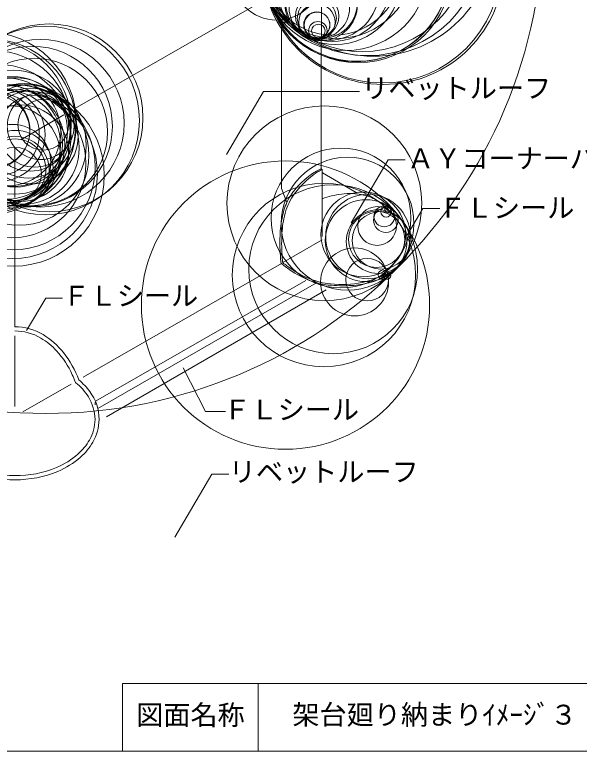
# Model space of a CAD drawing. Units: millimetres on the paper, with parts at other scales. Extents: x -135 to 135, y -94 to 109.
# Drawn here: x -0.9 to 82.3, y -88 to 20.6 of the extents above; entities that cross this region are included whole.
import ezdxf
from ezdxf.enums import TextEntityAlignment as Align

# ---------------------------------------------------------------- set-up
doc = ezdxf.new("R2010")
doc.units = ezdxf.units.MM
for name, color, linetype, lineweight in [('0-1_文字', 7, 'Continuous', 18), ('D-0', 7, 'Continuous', 18), ('E-0', 7, 'Continuous', 18), ('F-F', 7, 'Continuous', 18)]:
    doc.layers.add(name, color=color, linetype=linetype, lineweight=lineweight)
doc.layers.add('E-E', color=7, linetype='Continuous')
doc.layers.add('F-0', color=7, linetype='Continuous')
doc.styles.add('ＭＳ ゴシック', font='')
doc.styles.get('ＭＳ ゴシック').set_extended_font_data('MS Gothic')

# ---------------------------------------------------------------- blocks, each defined once
blk = doc.blocks.new('AIGNBL02030048')
at = {"layer": '0-1_文字'}
for centre, radius in [((354.259, 115.665), 13.852), ((344.759, 114.838), 13.546), ((353.691, 115.293), 13.9), ((345.038, 114.688), 12.484), ((345.45, 114.499), 12.779), ((352.982, 114.867), 12.346), ((351.79, 114.398), 11.811), ((346.12, 114.241), 11.331), ((352.056, 113.605), 10.839), ((346.815, 112.845), 10.684), ((348.96, 113.54), 9.145), ((348.904, 113.641), 8.091), ((349.007, 107.191), 13.39), ((348.881, 108.392), 12.19), ((347.509, 111.844), 8.719), ((348.021, 113.581), 7.957), ((349.317, 113.52), 8.055), ((350.634, 111.606), 9.114), ((351.224, 113.67), 6.879), ((348.945, 107.39), 12.451), ((348.77, 108.914), 10.93), ((347.889, 111.755), 8.688), ((349.832, 110.159), 10.313), ((346.774, 113.171), 6.891), ((347.914, 111.687), 8.03), ((345.757, 113.835), 5.681), ((350.392, 111.256), 8.327), ((351.493, 112.968), 7.051), ((351.455, 113.715), 5.91), ((346.744, 113.265), 6.068), ((346.119, 113.711), 5.307), ((352.165, 113.702), 5.306), ((353.021, 114.449), 4.924), ((353.41, 114.653), 3.742), ((348.527, 110.041), 7.401), ((350.038, 110.47), 7.113), ((348.901, 109.074), 5.62), ((349.317, 108.273), 5.534), ((349.2, 107.843), 5.103), ((349.247, 108.02), 4.54), ((349.21, 107.396), 3.916)]:
    blk.add_circle(centre, radius, dxfattribs=at)
blk = doc.blocks.new('AIGNBL02020047')
at = {"layer": '0-1_文字'}
blk.add_blockref('AIGNBL02030048', (0, 0), dxfattribs=at)
blk = doc.blocks.new('AIGNBL0202003C')
at = {"layer": '0-1_文字'}
for p, q in [((404.24, 102.08), (403.78, 102.34)), ((404.52, 102.42), (404.98, 102.08))]:
    blk.add_line(p, q, dxfattribs=at)
blk.add_lwpolyline([(404.28, 92.2), (403.94, 92.34), (403.94, 92.7), (403.72, 92.82)], dxfattribs=at)
for centre, radius in [((353.76, 145.515), 73.435), ((394.853, 103.068), 14.355), ((397.311, 100.897), 10.311), ((398.277, 100.059), 9.797), ((389.126, 88.059), 21.254), ((394.799, 92.489), 13.517), ((396.162, 93.348), 12.451), ((400.592, 98.491), 6.244), ((401.298, 98.172), 6.237), ((401.01, 97.559), 6.03), ((402.782, 97.433), 4.69), ((402.635, 99.722), 2.852), ((403.924, 100.595), 1.822), ((403.694, 101.134), 1.528), ((403.973, 101.81), 0.797), ((404.217, 102.183), 0.464), ((404.061, 102.402), 0.199), ((402.56, 97.747), 4.144), ((403.205, 97.604), 4.249), ((399.32, 91.478), 5.013), ((401.165, 91.811), 3.142), ((403.488, 92.526), 0.715), ((404.088, 92.412), 0.549), ((404.097, 92.422), 0.548), ((403.895, 92.718), 0.268), ((403.974, 92.659), 0.282), ((403.961, 92.736), 0.201), ((403.987, 92.775), 0.167)]:
    blk.add_circle(centre, radius, dxfattribs=at)
blk = doc.blocks.new('AIGNBL0203003E')
at = {"layer": '0-1_文字'}
for p, q in [((387.12, 142.48), (393.78, 138.52)), ((393.04, 136.84), (387.5, 133.86)), ((394.44, 136.66), (394.44, 127.6))]:
    blk.add_line(p, q, dxfattribs=at)
for centre, radius in [((402.043, 142.687), 17.938), ((400.452, 141.182), 15.758), ((403.426, 138.24), 17.434), ((399.697, 137.727), 13.719), ((396.166, 138.026), 10.175), ((392.731, 139.192), 6.601), ((396.039, 135.529), 8.586), ((387.833, 136.676), 6.607), ((388.764, 140.895), 2.284), ((390.479, 136.932), 3.949), ((392.088, 137.236), 2.312), ((393.025, 137.581), 1.313), ((393.504, 137.871), 0.753), ((393.715, 138.08), 0.457), ((393.788, 138.239), 0.281), ((394.435, 132.619), 5.264), ((393.805, 130.659), 3.206), ((393.738, 129.377), 1.923), ((393.977, 128.478), 0.993)]:
    blk.add_circle(centre, radius, dxfattribs=at)
blk = doc.blocks.new('AIGNBL0203003F')
at = {"layer": '0-1_文字'}
for p, q in [((387.1, 142.5), (386.9, 142.62)), ((394.46, 127.26), (394.46, 127.58))]:
    blk.add_line(p, q, dxfattribs=at)
for centre, radius in [((402.043, 142.687), 17.938), ((401.208, 141.925), 17.082), ((400.452, 141.182), 15.758), ((403.532, 138.402), 17.813), ((403.426, 138.24), 17.434), ((399.549, 137.755), 13.809), ((399.816, 137.65), 13.844), ((396.609, 138.976), 11.618), ((397.993, 137.855), 12.249), ((396.166, 138.026), 10.175), ((392.624, 139.299), 6.714), ((393.005, 139.137), 6.873), ((396.523, 136.15), 9.646), ((389.867, 140.407), 3.743), ((389.126, 140.77), 2.664), ((388.452, 141.171), 2.135), ((387.467, 141.938), 0.887), ((395.455, 134.612), 7.507), ((394.406, 132.392), 5.332), ((394.114, 131.867), 4.452), ((393.749, 130.339), 2.882), ((393.769, 129.798), 2.664), ((393.79, 129.357), 1.899), ((393.903, 128.506), 1.364)]:
    blk.add_circle(centre, radius, dxfattribs=at)
blk = doc.blocks.new('AIGNBL0202003D')
at = {"layer": '0-1_文字'}
for name in ['AIGNBL0203003E', 'AIGNBL0203003F']:
    blk.add_blockref(name, (0, 0), dxfattribs=at)

msp = doc.modelspace()

# ---------------------------------------------------------------- linework, layer by layer
at = {"layer": 'D-0'}
for p, q in [((35.434, 22.478), (7.955, 6.786)), ((44.29, 16.847), (44.29, -2.213)), ((6.334, 5.818), (-0.006, 2.158)), ((-0.866, 0.898), (-0.866, -6.382)), ((44.414, -12.101), (44.414, -2.202)), ((49.454, -5.622), (44.454, -2.742)), ((-0.866, -8.16), (-0.866, -25.403)), ((38.634, -15.942), (44.414, -12.622)), ((9.174, -32.862), (38.408, -16.071)), ((42.014, -18.582), (10.983, -36.402)), ((11.354, -37.482), (43.574, -18.962)), ((12.634, -38.702), (45.034, -19.982)), ((-0.866, -26.762), (-0.866, -37.182)), ((0.274, -37.942), (7.434, -33.862)), ((10.954, -36.542), (10.954, -36.942)), ((11.333, -37.454), (11.354, -37.482))]:
    msp.add_line(p, q, dxfattribs=at)
for points in [[(39.114, 19.718), (38.414, 18.638), (38.414, -5.042), (39.214, -7.082)], [(30.154, -37.918), (27.245, -37.918), (23.948, -31.47)], [(8.014, -33.542), (8.034, -33.622), (8.094, -33.662)]]:
    msp.add_lwpolyline(points, dxfattribs=at)
for centre, radius, start, end in [((49.826, -12.979), 12.225, 117.28085, 143.947), ((50.465, -13.061), 12.44, 122.29856, 147.90717), ((48.272, -9.573), 8.32, 117.62252, 122.36295), ((46.431, -10.276), 7.892, 145.30347, 156.12364), ((48.409, -11.568), 9.906, 148.9065, 158.15588), ((48.833, -18.774), 13.006, 96.8853, 109.86358), ((48.54, -15.957), 10.175, 87.86063, 97.14869), ((48.72, -13.587), 7.8, 69.57125, 88.52628), ((49.482, -11.803), 5.862, 48.47224, 70.46156), ((49.572, -11.455), 11.243, 157.11064, 169.69572), ((51.196, -9.878), 3.285, 41.02463, 48.6021), ((49.285, -11.507), 10.704, 160.20143, 169.16822), ((55.763, -12.746), 17.566, 169.16373, 178.90273), ((55.15, -12.695), 16.687, 168.94563, 178.80634), ((61.011, -13.058), 22.82, 178.37351, 186.85628), ((62.233, -13.105), 23.778, 178.17561, 186.22167), ((38.39, -15.822), 0.0537, 131.25152, 186.00723), ((38.865, -15.799), 0.529, 183.07949, 207.24943), ((38.782, -15.872), 0.423, 203.5906, 255.20681), ((38.827, -15.732), 0.259, 178.66749, 202.70234), ((38.62, -15.727), 0.0514, 119.58679, 179.25476), ((39.528, -15.503), 0.996, 199.26074, 206.12685), ((39.022, -15.772), 0.423, 203.5906, 255.20681), ((46.789, -6.628), 12.611, 229.95107, 237.49672), ((45.111, -8.819), 9.623, 229.91636, 234.27879), ((47.771, -5.188), 14.124, 234.11911, 254.92135), ((47.893, -5.134), 14.465, 236.98935, 250.79443), ((47.986, -7.551), 11.582, 281.72017, 296.88116), ((49.145, -10.434), 8.782, 284.67434, 294.01914), ((50.83, -14.242), 4.619, 294.15825, 310.19421), ((51.164, -13.977), 4.415, 297.79419, 305.1898), ((46.298, -9.37), 9.941, 251.44437, 264.32304), ((46.748, -8.394), 10.764, 255.73931, 264.16922), ((47.508, 3.39), 22.758, 264.46742, 273.22391), ((47.292, -3.282), 15.905, 264.09074, 281.04336), ((47.882, -5.016), 14.345, 273.62364, 284.07539), ((-1.036, -33.933), 8.533, 59.73454, 89.12371), ((-0.925, -33.575), 7.553, 59.21837, 89.85331), ((-1.898, -35.439), 9.653, 42.0316, 59.92142), ((-2.699, -36.369), 11.476, 38.59612, 58.69286), ((-4.289, -37.746), 12.974, 23.91015, 42.53122), ((-6.164, -38.888), 15.757, 20.92104, 37.89646), ((-7.266, -39.33), 16.34, 20.74675, 24.75521), ((2.846, -40.233), 9.01, 35.72341, 50.68382), ((2.609, -40.427), 8.709, 32.40037, 50.96156), ((4.387, -39.194), 6.548, 0.9843, 31.6341), ((4.622, -39.108), 6.913, 0.21776, 36.75248), ((4.874, -39.068), 6.06, 329.84731, 359.86657), ((4.563, -38.981), 6.972, 330.25208, 359.16839), ((3.24, -38.212), 7.903, 310.87506, 330.432), ((2.658, -37.747), 9.239, 311.6207, 329.4743), ((1.053, -35.9), 11.084, 292.23068, 311.60423), ((0.442, -34.979), 12.781, 292.98057, 310.80319), ((-0.877, -31.206), 16.156, 247.75889, 270.03883), ((-0.666, -32.237), 15.126, 269.24339, 293.00848), ((-1.027, -32.076), 15.907, 248.77714, 270.58251), ((-0.857, -31.361), 16.621, 269.97109, 292.23559)]:
    msp.add_arc(centre, radius, start, end, dxfattribs=at)
at = {"layer": 'E-0'}
for p, q in [((30.335, -0.028), (35.789, 9.278)), ((35.789, 9.278), (49.938, 9.278)), ((48.71, -10.102), (54.164, -0.796)), ((54.164, -0.796), (56.648, -0.796)), ((56.973, -11.905), (59.283, -7.964)), ((59.283, -7.964), (61.767, -7.964)), ((0.854, -25.973), (3.661, -21.184)), ((3.661, -21.184), (6.145, -21.184)), ((22.72, -56.444), (28.174, -47.138)), ((28.174, -47.138), (30.658, -47.138))]:
    msp.add_line(p, q, dxfattribs=at)
at = {"layer": 'F-F'}
for p, q in [((15, -88), (15, -78)), ((35, -88), (35, -78))]:
    msp.add_line(p, q, dxfattribs=at)
for points in [[(-135, 92), (135, 92), (135, -88), (-135, -88)], [(135, -78), (40.118, -78), (15, -78)]]:
    msp.add_lwpolyline(points, dxfattribs=at)

# ---------------------------------------------------------------- block references
at = {"layer": 'D-0'}
for name in ['AIGNBL0202003C', 'AIGNBL0202003D', 'AIGNBL02020047']:
    msp.add_blockref(name, (-350.106, -110.282), dxfattribs=at)

# ---------------------------------------------------------------- texts
at = {"layer": 'E-0', "style": 'ＭＳ ゴシック'}
for s, p in [('リベットルーフ', (50.189, 7.425)), ('ＡＹコーナーパッチ', (56.942, -2.936)), ('ＦＬシール', (61.61, -10.217)), ('ＦＬシール', (6.145, -23.184)), ('ＦＬシール', (29.863, -39.967)), ('リベットルーフ', (30.658, -49.138))]:
    msp.add_text(s, height=2.933, dxfattribs=at).set_placement(p, align=Align.BOTTOM_LEFT)
at = {"layer": 'E-E', "style": 'ＭＳ ゴシック'}
msp.add_text('図面名称', height=2.933, dxfattribs=at).set_placement((17, -85), align=Align.BOTTOM_LEFT)
at = {"layer": 'F-0', "style": 'ＭＳ ゴシック'}
msp.add_text('架台廻り納まりｲﾒｰｼﾞ３', height=2.933, dxfattribs=at).set_placement((40.032, -84.952), align=Align.BOTTOM_LEFT)

doc.saveas('drawing.dxf')
